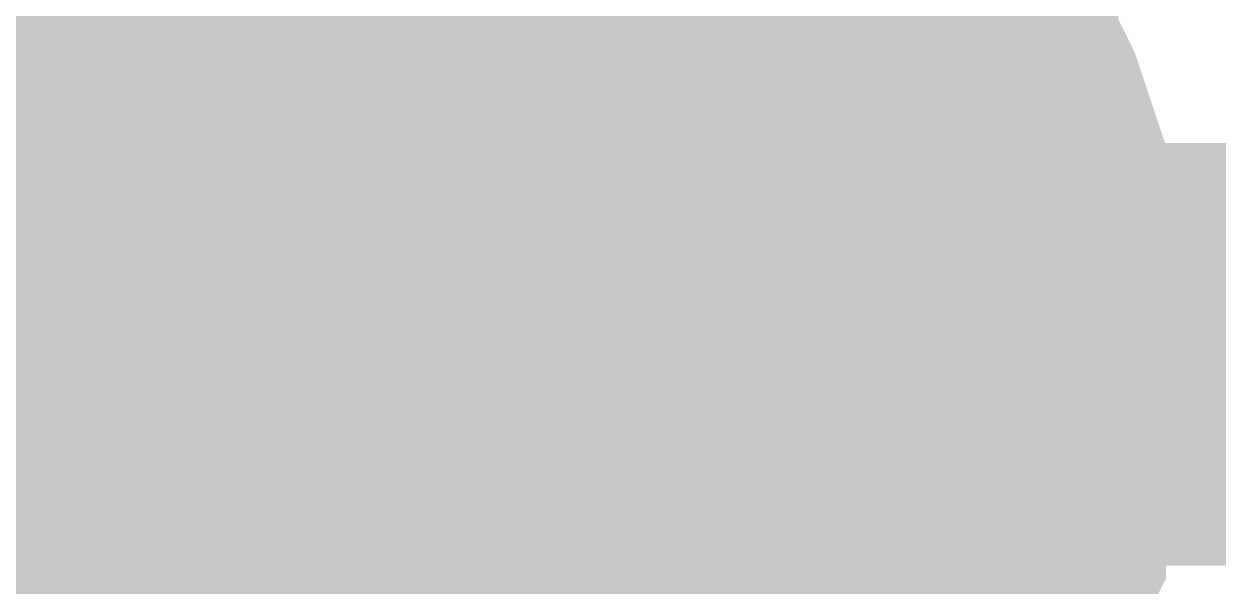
# Model space of a CAD drawing. Header units: inches. Extents: x 0 to 432, y 0 to 280.
# Drawn here: x 248.764 to 249.611, y 167.464 to 167.863 of the extents above; entities that cross this region are included whole.
import ezdxf

# ---------------------------------------------------------------- set-up
doc = ezdxf.new("R2010")
doc.units = ezdxf.units.IN
doc.layers.add('Sheet', color=255, linetype='Continuous')

msp = doc.modelspace()

# ---------------------------------------------------------------- linework, layer by layer
at = {"layer": 'Sheet'}
for points in [[(248.92965, 185.40571, 0.29972, 0.29972, 0), (248.92965, 167.62877, 0.29972, 0.29972, 0)], [(249.25534, 168.02182, 0.29972, 0.29972, 0), (249.26657, 168.01059, 0.29972, 0.29972, 0), (249.28903, 167.98813, 0.29972, 0.29972, 0), (249.30026, 167.9769, 0.29972, 0.29972, 0), (249.32272, 167.95444, 0.29972, 0.29972, 0), (249.33395, 167.93198, 0.29972, 0.29972, 0), (249.34518, 167.92075, 0.29972, 0.29972, 0), (249.36764, 167.89829, 0.29972, 0.29972, 0), (249.37888, 167.87583, 0.29972, 0.29972, 0), (249.39011, 167.85337, 0.29972, 0.29972, 0), (249.39011, 167.83091, 0.29972, 0.29972, 0), (249.40134, 167.80845, 0.29972, 0.29972, 0), (249.41257, 167.78599, 0.29972, 0.29972, 0), (249.4238, 167.7523, 0.29972, 0.29972, 0), (249.4238, 167.72984, 0.29972, 0.29972, 0), (249.4238, 167.70738, 0.29972, 0.29972, 0), (249.43503, 167.68492, 0.29972, 0.29972, 0), (249.43503, 167.65123, 0.29972, 0.29972, 0), (249.43503, 167.62877, 0.29972, 0.29972, 0)], [(249.25534, 168.02182, 0.29972, 0.29972, 0), (249.26657, 168.01059, 0.29972, 0.29972, 0), (249.28903, 167.98813, 0.29972, 0.29972, 0), (249.30026, 167.9769, 0.29972, 0.29972, 0), (249.32272, 167.95444, 0.29972, 0.29972, 0), (249.33395, 167.93198, 0.29972, 0.29972, 0), (249.34518, 167.92075, 0.29972, 0.29972, 0), (249.36764, 167.89829, 0.29972, 0.29972, 0), (249.37888, 167.87583, 0.29972, 0.29972, 0), (249.39011, 167.85337, 0.29972, 0.29972, 0), (249.39011, 167.83091, 0.29972, 0.29972, 0), (249.40134, 167.80845, 0.29972, 0.29972, 0), (249.41257, 167.78599, 0.29972, 0.29972, 0), (249.4238, 167.7523, 0.29972, 0.29972, 0), (249.4238, 167.72984, 0.29972, 0.29972, 0), (249.4238, 167.70738, 0.29972, 0.29972, 0), (249.43503, 167.68492, 0.29972, 0.29972, 0), (249.43503, 167.65123, 0.29972, 0.29972, 0), (249.43503, 167.62877, 0.29972, 0.29972, 0)], [(249.25534, 168.02182, 0.29972, 0.29972, 0), (249.26657, 168.01059, 0.29972, 0.29972, 0), (249.28903, 167.98813, 0.29972, 0.29972, 0), (249.30026, 167.9769, 0.29972, 0.29972, 0), (249.32272, 167.95444, 0.29972, 0.29972, 0), (249.33395, 167.93198, 0.29972, 0.29972, 0), (249.34518, 167.92075, 0.29972, 0.29972, 0), (249.36764, 167.89829, 0.29972, 0.29972, 0), (249.37888, 167.87583, 0.29972, 0.29972, 0), (249.39011, 167.85337, 0.29972, 0.29972, 0), (249.39011, 167.83091, 0.29972, 0.29972, 0), (249.40134, 167.80845, 0.29972, 0.29972, 0), (249.41257, 167.78599, 0.29972, 0.29972, 0), (249.4238, 167.7523, 0.29972, 0.29972, 0), (249.4238, 167.72984, 0.29972, 0.29972, 0), (249.4238, 167.70738, 0.29972, 0.29972, 0), (249.43503, 167.68492, 0.29972, 0.29972, 0), (249.43503, 167.65123, 0.29972, 0.29972, 0), (249.43503, 167.62877, 0.29972, 0.29972, 0)], [(249.25534, 168.02182, 0.29972, 0.29972, 0), (249.26657, 168.01059, 0.29972, 0.29972, 0), (249.28903, 167.98813, 0.29972, 0.29972, 0), (249.30026, 167.9769, 0.29972, 0.29972, 0), (249.32272, 167.95444, 0.29972, 0.29972, 0), (249.33395, 167.93198, 0.29972, 0.29972, 0), (249.34518, 167.92075, 0.29972, 0.29972, 0), (249.36764, 167.89829, 0.29972, 0.29972, 0), (249.37888, 167.87583, 0.29972, 0.29972, 0), (249.39011, 167.85337, 0.29972, 0.29972, 0), (249.39011, 167.83091, 0.29972, 0.29972, 0), (249.40134, 167.80845, 0.29972, 0.29972, 0), (249.41257, 167.78599, 0.29972, 0.29972, 0), (249.4238, 167.7523, 0.29972, 0.29972, 0), (249.4238, 167.72984, 0.29972, 0.29972, 0), (249.4238, 167.70738, 0.29972, 0.29972, 0), (249.43503, 167.68492, 0.29972, 0.29972, 0), (249.43503, 167.65123, 0.29972, 0.29972, 0), (249.43503, 167.62877, 0.29972, 0.29972, 0)], [(249.25534, 168.02182, 0.29972, 0.29972, 0), (249.26657, 168.01059, 0.29972, 0.29972, 0), (249.28903, 167.98813, 0.29972, 0.29972, 0), (249.30026, 167.9769, 0.29972, 0.29972, 0), (249.32272, 167.95444, 0.29972, 0.29972, 0), (249.33395, 167.93198, 0.29972, 0.29972, 0), (249.34518, 167.92075, 0.29972, 0.29972, 0), (249.36764, 167.89829, 0.29972, 0.29972, 0), (249.37888, 167.87583, 0.29972, 0.29972, 0), (249.39011, 167.85337, 0.29972, 0.29972, 0), (249.39011, 167.83091, 0.29972, 0.29972, 0), (249.40134, 167.80845, 0.29972, 0.29972, 0), (249.41257, 167.78599, 0.29972, 0.29972, 0), (249.4238, 167.7523, 0.29972, 0.29972, 0), (249.4238, 167.72984, 0.29972, 0.29972, 0), (249.4238, 167.70738, 0.29972, 0.29972, 0), (249.43503, 167.68492, 0.29972, 0.29972, 0), (249.43503, 167.65123, 0.29972, 0.29972, 0), (249.43503, 167.62877, 0.29972, 0.29972, 0)], [(249.25534, 168.02182, 0.29972, 0.29972, 0), (249.26657, 168.01059, 0.29972, 0.29972, 0), (249.28903, 167.98813, 0.29972, 0.29972, 0), (249.30026, 167.9769, 0.29972, 0.29972, 0), (249.32272, 167.95444, 0.29972, 0.29972, 0), (249.33395, 167.93198, 0.29972, 0.29972, 0), (249.34518, 167.92075, 0.29972, 0.29972, 0), (249.36764, 167.89829, 0.29972, 0.29972, 0), (249.37888, 167.87583, 0.29972, 0.29972, 0), (249.39011, 167.85337, 0.29972, 0.29972, 0), (249.39011, 167.83091, 0.29972, 0.29972, 0), (249.40134, 167.80845, 0.29972, 0.29972, 0), (249.41257, 167.78599, 0.29972, 0.29972, 0), (249.4238, 167.7523, 0.29972, 0.29972, 0), (249.4238, 167.72984, 0.29972, 0.29972, 0), (249.4238, 167.70738, 0.29972, 0.29972, 0), (249.43503, 167.68492, 0.29972, 0.29972, 0), (249.43503, 167.65123, 0.29972, 0.29972, 0), (249.43503, 167.62877, 0.29972, 0.29972, 0)], [(249.34518, 167.92075, 0.09906, 0.09906, 0), (249.36764, 167.89829, 0.09906, 0.09906, 0), (249.37888, 167.87583, 0.09906, 0.09906, 0), (249.39011, 167.85337, 0.09906, 0.09906, 0), (249.39011, 167.83091, 0.09906, 0.09906, 0), (249.40134, 167.80845, 0.09906, 0.09906, 0), (249.41257, 167.78599, 0.09906, 0.09906, 0), (249.4238, 167.7523, 0.09906, 0.09906, 0), (249.4238, 167.72984, 0.09906, 0.09906, 0), (249.4238, 167.70738, 0.09906, 0.09906, 0), (249.43503, 167.68492, 0.09906, 0.09906, 0), (249.43503, 167.65123, 0.09906, 0.09906, 0), (249.43503, 167.62877, 0.09906, 0.09906, 0)], [(249.34518, 167.92075, 0.09906, 0.09906, 0), (249.36764, 167.89829, 0.09906, 0.09906, 0), (249.37888, 167.87583, 0.09906, 0.09906, 0), (249.39011, 167.85337, 0.09906, 0.09906, 0), (249.39011, 167.83091, 0.09906, 0.09906, 0), (249.40134, 167.80845, 0.09906, 0.09906, 0), (249.41257, 167.78599, 0.09906, 0.09906, 0), (249.4238, 167.7523, 0.09906, 0.09906, 0), (249.4238, 167.72984, 0.09906, 0.09906, 0), (249.4238, 167.70738, 0.09906, 0.09906, 0), (249.43503, 167.68492, 0.09906, 0.09906, 0), (249.43503, 167.65123, 0.09906, 0.09906, 0), (249.43503, 167.62877, 0.09906, 0.09906, 0)], [(249.34518, 167.92075, 0.09906, 0.09906, 0), (249.36764, 167.89829, 0.09906, 0.09906, 0), (249.37888, 167.87583, 0.09906, 0.09906, 0), (249.39011, 167.85337, 0.09906, 0.09906, 0), (249.39011, 167.83091, 0.09906, 0.09906, 0), (249.40134, 167.80845, 0.09906, 0.09906, 0), (249.41257, 167.78599, 0.09906, 0.09906, 0), (249.4238, 167.7523, 0.09906, 0.09906, 0), (249.4238, 167.72984, 0.09906, 0.09906, 0), (249.4238, 167.70738, 0.09906, 0.09906, 0), (249.43503, 167.68492, 0.09906, 0.09906, 0), (249.43503, 167.65123, 0.09906, 0.09906, 0), (249.43503, 167.62877, 0.09906, 0.09906, 0)], [(249.34518, 167.92075, 0.09906, 0.09906, 0), (249.36764, 167.89829, 0.09906, 0.09906, 0), (249.37888, 167.87583, 0.09906, 0.09906, 0), (249.39011, 167.85337, 0.09906, 0.09906, 0), (249.39011, 167.83091, 0.09906, 0.09906, 0), (249.40134, 167.80845, 0.09906, 0.09906, 0), (249.41257, 167.78599, 0.09906, 0.09906, 0), (249.4238, 167.7523, 0.09906, 0.09906, 0), (249.4238, 167.72984, 0.09906, 0.09906, 0), (249.4238, 167.70738, 0.09906, 0.09906, 0), (249.43503, 167.68492, 0.09906, 0.09906, 0), (249.43503, 167.65123, 0.09906, 0.09906, 0), (249.43503, 167.62877, 0.09906, 0.09906, 0)], [(249.34518, 167.92075, 0.09906, 0.09906, 0), (249.36764, 167.89829, 0.09906, 0.09906, 0), (249.37888, 167.87583, 0.09906, 0.09906, 0), (249.39011, 167.85337, 0.09906, 0.09906, 0), (249.39011, 167.83091, 0.09906, 0.09906, 0), (249.40134, 167.80845, 0.09906, 0.09906, 0), (249.41257, 167.78599, 0.09906, 0.09906, 0), (249.4238, 167.7523, 0.09906, 0.09906, 0), (249.4238, 167.72984, 0.09906, 0.09906, 0), (249.4238, 167.70738, 0.09906, 0.09906, 0), (249.43503, 167.68492, 0.09906, 0.09906, 0), (249.43503, 167.65123, 0.09906, 0.09906, 0), (249.43503, 167.62877, 0.09906, 0.09906, 0)], [(249.34518, 167.92075, 0.09906, 0.09906, 0), (249.36764, 167.89829, 0.09906, 0.09906, 0), (249.37888, 167.87583, 0.09906, 0.09906, 0), (249.39011, 167.85337, 0.09906, 0.09906, 0), (249.39011, 167.83091, 0.09906, 0.09906, 0), (249.40134, 167.80845, 0.09906, 0.09906, 0), (249.41257, 167.78599, 0.09906, 0.09906, 0), (249.4238, 167.7523, 0.09906, 0.09906, 0), (249.4238, 167.72984, 0.09906, 0.09906, 0), (249.4238, 167.70738, 0.09906, 0.09906, 0), (249.43503, 167.68492, 0.09906, 0.09906, 0), (249.43503, 167.65123, 0.09906, 0.09906, 0), (249.43503, 167.62877, 0.09906, 0.09906, 0)], [(289.56251, 167.62877, 0.29972, 0.29972, 0), (248.92965, 167.62877, 0.29972, 0.29972, 0), (231.14013, 167.62877, 0.29972, 0.29972, 0)], [(248.92965, 147.31387, 0.29972, 0.29972, 0), (248.92965, 167.62877, 0.29972, 0.29972, 0)], [(249.43503, 167.62877, 0.29972, 0.29972, 0), (249.43503, 167.60631, 0.29972, 0.29972, 0), (249.43503, 167.57262, 0.29972, 0.29972, 0), (249.4238, 167.55016, 0.29972, 0.29972, 0), (249.4238, 167.5277, 0.29972, 0.29972, 0), (249.4238, 167.50524, 0.29972, 0.29972, 0), (249.41257, 167.48278, 0.29972, 0.29972, 0), (249.40134, 167.44909, 0.29972, 0.29972, 0), (249.39011, 167.42663, 0.29972, 0.29972, 0), (249.39011, 167.40417, 0.29972, 0.29972, 0), (249.37888, 167.38171, 0.29972, 0.29972, 0), (249.36764, 167.37048, 0.29972, 0.29972, 0), (249.34518, 167.34802, 0.29972, 0.29972, 0), (249.33395, 167.32556, 0.29972, 0.29972, 0), (249.32272, 167.3031, 0.29972, 0.29972, 0)], [(249.43503, 167.62877, 0.29972, 0.29972, 0), (249.43503, 167.60631, 0.29972, 0.29972, 0), (249.43503, 167.57262, 0.29972, 0.29972, 0), (249.4238, 167.55016, 0.29972, 0.29972, 0), (249.4238, 167.5277, 0.29972, 0.29972, 0), (249.4238, 167.50524, 0.29972, 0.29972, 0), (249.41257, 167.48278, 0.29972, 0.29972, 0), (249.40134, 167.44909, 0.29972, 0.29972, 0), (249.39011, 167.42663, 0.29972, 0.29972, 0), (249.39011, 167.40417, 0.29972, 0.29972, 0), (249.37888, 167.38171, 0.29972, 0.29972, 0), (249.36764, 167.37048, 0.29972, 0.29972, 0), (249.34518, 167.34802, 0.29972, 0.29972, 0), (249.33395, 167.32556, 0.29972, 0.29972, 0), (249.32272, 167.3031, 0.29972, 0.29972, 0)], [(249.43503, 167.62877, 0.29972, 0.29972, 0), (249.43503, 167.60631, 0.29972, 0.29972, 0), (249.43503, 167.57262, 0.29972, 0.29972, 0), (249.4238, 167.55016, 0.29972, 0.29972, 0), (249.4238, 167.5277, 0.29972, 0.29972, 0), (249.4238, 167.50524, 0.29972, 0.29972, 0), (249.41257, 167.48278, 0.29972, 0.29972, 0), (249.40134, 167.44909, 0.29972, 0.29972, 0), (249.39011, 167.42663, 0.29972, 0.29972, 0), (249.39011, 167.40417, 0.29972, 0.29972, 0), (249.37888, 167.38171, 0.29972, 0.29972, 0), (249.36764, 167.37048, 0.29972, 0.29972, 0), (249.34518, 167.34802, 0.29972, 0.29972, 0), (249.33395, 167.32556, 0.29972, 0.29972, 0), (249.32272, 167.3031, 0.29972, 0.29972, 0)], [(249.43503, 167.62877, 0.29972, 0.29972, 0), (249.43503, 167.60631, 0.29972, 0.29972, 0), (249.43503, 167.57262, 0.29972, 0.29972, 0), (249.4238, 167.55016, 0.29972, 0.29972, 0), (249.4238, 167.5277, 0.29972, 0.29972, 0), (249.4238, 167.50524, 0.29972, 0.29972, 0), (249.41257, 167.48278, 0.29972, 0.29972, 0), (249.40134, 167.44909, 0.29972, 0.29972, 0), (249.39011, 167.42663, 0.29972, 0.29972, 0), (249.39011, 167.40417, 0.29972, 0.29972, 0), (249.37888, 167.38171, 0.29972, 0.29972, 0), (249.36764, 167.37048, 0.29972, 0.29972, 0), (249.34518, 167.34802, 0.29972, 0.29972, 0), (249.33395, 167.32556, 0.29972, 0.29972, 0), (249.32272, 167.3031, 0.29972, 0.29972, 0)], [(249.43503, 167.62877, 0.29972, 0.29972, 0), (249.43503, 167.60631, 0.29972, 0.29972, 0), (249.43503, 167.57262, 0.29972, 0.29972, 0), (249.4238, 167.55016, 0.29972, 0.29972, 0), (249.4238, 167.5277, 0.29972, 0.29972, 0), (249.4238, 167.50524, 0.29972, 0.29972, 0), (249.41257, 167.48278, 0.29972, 0.29972, 0), (249.40134, 167.44909, 0.29972, 0.29972, 0), (249.39011, 167.42663, 0.29972, 0.29972, 0), (249.39011, 167.40417, 0.29972, 0.29972, 0), (249.37888, 167.38171, 0.29972, 0.29972, 0), (249.36764, 167.37048, 0.29972, 0.29972, 0), (249.34518, 167.34802, 0.29972, 0.29972, 0), (249.33395, 167.32556, 0.29972, 0.29972, 0), (249.32272, 167.3031, 0.29972, 0.29972, 0)], [(249.43503, 167.62877, 0.29972, 0.29972, 0), (249.43503, 167.60631, 0.29972, 0.29972, 0), (249.43503, 167.57262, 0.29972, 0.29972, 0), (249.4238, 167.55016, 0.29972, 0.29972, 0), (249.4238, 167.5277, 0.29972, 0.29972, 0), (249.4238, 167.50524, 0.29972, 0.29972, 0), (249.41257, 167.48278, 0.29972, 0.29972, 0), (249.40134, 167.44909, 0.29972, 0.29972, 0), (249.39011, 167.42663, 0.29972, 0.29972, 0), (249.39011, 167.40417, 0.29972, 0.29972, 0), (249.37888, 167.38171, 0.29972, 0.29972, 0), (249.36764, 167.37048, 0.29972, 0.29972, 0), (249.34518, 167.34802, 0.29972, 0.29972, 0), (249.33395, 167.32556, 0.29972, 0.29972, 0), (249.32272, 167.3031, 0.29972, 0.29972, 0)], [(249.43503, 167.62877, 0.29972, 0.29972, 0), (249.43503, 167.62877, 0.29972, 0.29972, 0), (249.43503, 167.62877, 0.29972, 0.29972, 0), (249.43503, 167.62877, 0.29972, 0.29972, 0), (249.43503, 167.62877, 0.29972, 0.29972, 0), (249.43503, 167.62877, 0.29972, 0.29972, 0), (249.43503, 167.62877, 0.29972, 0.29972, 0), (249.43503, 167.62877, 0.29972, 0.29972, 0), (249.43503, 167.62877, 0.29972, 0.29972, 0), (249.43503, 167.62877, 0.29972, 0.29972, 0), (249.43503, 167.62877, 0.29972, 0.29972, 0), (249.43503, 167.62877, 0.29972, 0.29972, 0), (249.43503, 167.62877, 0.29972, 0.29972, 0), (249.43503, 167.62877, 0.29972, 0.29972, 0), (249.43503, 167.62877, 0.29972, 0.29972, 0), (249.43503, 167.62877, 0.29972, 0.29972, 0), (249.43503, 167.62877, 0.29972, 0.29972, 0), (249.43503, 167.62877, 0.29972, 0.29972, 0), (249.43503, 167.62877, 0.29972, 0.29972, 0), (249.43503, 167.62877, 0.29972, 0.29972, 0), (249.43503, 167.62877, 0.29972, 0.29972, 0), (249.43503, 167.62877, 0.29972, 0.29972, 0), (249.43503, 167.62877, 0.29972, 0.29972, 0), (249.43503, 167.62877, 0.29972, 0.29972, 0), (249.43503, 167.62877, 0.29972, 0.29972, 0), (249.43503, 167.62877, 0.29972, 0.29972, 0), (249.43503, 167.62877, 0.29972, 0.29972, 0), (249.43503, 167.62877, 0.29972, 0.29972, 0), (249.43503, 167.62877, 0.29972, 0.29972, 0), (249.43503, 167.62877, 0.29972, 0.29972, 0), (249.43503, 167.62877, 0.29972, 0.29972, 0), (249.43503, 167.62877, 0.29972, 0.29972, 0), (249.43503, 167.62877, 0.29972, 0.29972, 0)], [(249.43503, 167.62877, 0.29972, 0.29972, 0), (249.43503, 167.62877, 0.29972, 0.29972, 0)], [(249.43503, 167.62877, 0.29972, 0.29972, 0), (249.43503, 167.62877, 0.29972, 0.29972, 0), (249.43503, 167.62877, 0.29972, 0.29972, 0), (249.43503, 167.62877, 0.29972, 0.29972, 0), (249.43503, 167.62877, 0.29972, 0.29972, 0), (249.43503, 167.62877, 0.29972, 0.29972, 0), (249.43503, 167.62877, 0.29972, 0.29972, 0), (249.43503, 167.62877, 0.29972, 0.29972, 0), (249.43503, 167.62877, 0.29972, 0.29972, 0), (249.43503, 167.62877, 0.29972, 0.29972, 0), (249.43503, 167.62877, 0.29972, 0.29972, 0), (249.43503, 167.62877, 0.29972, 0.29972, 0), (249.43503, 167.62877, 0.29972, 0.29972, 0), (249.43503, 167.62877, 0.29972, 0.29972, 0), (249.43503, 167.62877, 0.29972, 0.29972, 0), (249.43503, 167.62877, 0.29972, 0.29972, 0), (249.43503, 167.62877, 0.29972, 0.29972, 0), (249.43503, 167.62877, 0.29972, 0.29972, 0), (249.43503, 167.62877, 0.29972, 0.29972, 0), (249.43503, 167.62877, 0.29972, 0.29972, 0), (249.43503, 167.62877, 0.29972, 0.29972, 0), (249.43503, 167.62877, 0.29972, 0.29972, 0), (249.43503, 167.62877, 0.29972, 0.29972, 0), (249.43503, 167.62877, 0.29972, 0.29972, 0), (249.43503, 167.62877, 0.29972, 0.29972, 0), (249.43503, 167.62877, 0.29972, 0.29972, 0), (249.43503, 167.62877, 0.29972, 0.29972, 0), (249.43503, 167.62877, 0.29972, 0.29972, 0), (249.43503, 167.62877, 0.29972, 0.29972, 0), (249.43503, 167.62877, 0.29972, 0.29972, 0), (249.43503, 167.62877, 0.29972, 0.29972, 0), (249.43503, 167.62877, 0.29972, 0.29972, 0), (249.43503, 167.62877, 0.29972, 0.29972, 0)], [(249.43503, 167.62877, 0.29972, 0.29972, 0), (249.43503, 167.62877, 0.29972, 0.29972, 0)], [(249.43503, 167.62877, 0.29972, 0.29972, 0), (249.43503, 167.62877, 0.29972, 0.29972, 0), (249.43503, 167.62877, 0.29972, 0.29972, 0), (249.43503, 167.62877, 0.29972, 0.29972, 0), (249.43503, 167.62877, 0.29972, 0.29972, 0), (249.43503, 167.62877, 0.29972, 0.29972, 0), (249.43503, 167.62877, 0.29972, 0.29972, 0), (249.43503, 167.62877, 0.29972, 0.29972, 0), (249.43503, 167.62877, 0.29972, 0.29972, 0), (249.43503, 167.62877, 0.29972, 0.29972, 0), (249.43503, 167.62877, 0.29972, 0.29972, 0), (249.43503, 167.62877, 0.29972, 0.29972, 0), (249.43503, 167.62877, 0.29972, 0.29972, 0), (249.43503, 167.62877, 0.29972, 0.29972, 0), (249.43503, 167.62877, 0.29972, 0.29972, 0), (249.43503, 167.62877, 0.29972, 0.29972, 0), (249.43503, 167.62877, 0.29972, 0.29972, 0), (249.43503, 167.62877, 0.29972, 0.29972, 0), (249.43503, 167.62877, 0.29972, 0.29972, 0), (249.43503, 167.62877, 0.29972, 0.29972, 0), (249.43503, 167.62877, 0.29972, 0.29972, 0), (249.43503, 167.62877, 0.29972, 0.29972, 0), (249.43503, 167.62877, 0.29972, 0.29972, 0), (249.43503, 167.62877, 0.29972, 0.29972, 0), (249.43503, 167.62877, 0.29972, 0.29972, 0), (249.43503, 167.62877, 0.29972, 0.29972, 0), (249.43503, 167.62877, 0.29972, 0.29972, 0), (249.43503, 167.62877, 0.29972, 0.29972, 0), (249.43503, 167.62877, 0.29972, 0.29972, 0), (249.43503, 167.62877, 0.29972, 0.29972, 0), (249.43503, 167.62877, 0.29972, 0.29972, 0), (249.43503, 167.62877, 0.29972, 0.29972, 0), (249.43503, 167.62877, 0.29972, 0.29972, 0)], [(249.43503, 167.62877, 0.29972, 0.29972, 0), (249.43503, 167.62877, 0.29972, 0.29972, 0)], [(249.43503, 167.62877, 0.29972, 0.29972, 0), (249.43503, 167.62877, 0.29972, 0.29972, 0), (249.43503, 167.62877, 0.29972, 0.29972, 0), (249.43503, 167.62877, 0.29972, 0.29972, 0), (249.43503, 167.62877, 0.29972, 0.29972, 0), (249.43503, 167.62877, 0.29972, 0.29972, 0), (249.43503, 167.62877, 0.29972, 0.29972, 0), (249.43503, 167.62877, 0.29972, 0.29972, 0), (249.43503, 167.62877, 0.29972, 0.29972, 0), (249.43503, 167.62877, 0.29972, 0.29972, 0), (249.43503, 167.62877, 0.29972, 0.29972, 0), (249.43503, 167.62877, 0.29972, 0.29972, 0), (249.43503, 167.62877, 0.29972, 0.29972, 0), (249.43503, 167.62877, 0.29972, 0.29972, 0), (249.43503, 167.62877, 0.29972, 0.29972, 0), (249.43503, 167.62877, 0.29972, 0.29972, 0), (249.43503, 167.62877, 0.29972, 0.29972, 0), (249.43503, 167.62877, 0.29972, 0.29972, 0), (249.43503, 167.62877, 0.29972, 0.29972, 0), (249.43503, 167.62877, 0.29972, 0.29972, 0), (249.43503, 167.62877, 0.29972, 0.29972, 0), (249.43503, 167.62877, 0.29972, 0.29972, 0), (249.43503, 167.62877, 0.29972, 0.29972, 0), (249.43503, 167.62877, 0.29972, 0.29972, 0), (249.43503, 167.62877, 0.29972, 0.29972, 0), (249.43503, 167.62877, 0.29972, 0.29972, 0), (249.43503, 167.62877, 0.29972, 0.29972, 0), (249.43503, 167.62877, 0.29972, 0.29972, 0), (249.43503, 167.62877, 0.29972, 0.29972, 0), (249.43503, 167.62877, 0.29972, 0.29972, 0), (249.43503, 167.62877, 0.29972, 0.29972, 0), (249.43503, 167.62877, 0.29972, 0.29972, 0), (249.43503, 167.62877, 0.29972, 0.29972, 0)], [(249.43503, 167.62877, 0.29972, 0.29972, 0), (249.43503, 167.62877, 0.29972, 0.29972, 0)], [(249.43503, 167.62877, 0.29972, 0.29972, 0), (249.43503, 167.62877, 0.29972, 0.29972, 0), (249.43503, 167.62877, 0.29972, 0.29972, 0), (249.43503, 167.62877, 0.29972, 0.29972, 0), (249.43503, 167.62877, 0.29972, 0.29972, 0), (249.43503, 167.62877, 0.29972, 0.29972, 0), (249.43503, 167.62877, 0.29972, 0.29972, 0), (249.43503, 167.62877, 0.29972, 0.29972, 0), (249.43503, 167.62877, 0.29972, 0.29972, 0), (249.43503, 167.62877, 0.29972, 0.29972, 0), (249.43503, 167.62877, 0.29972, 0.29972, 0), (249.43503, 167.62877, 0.29972, 0.29972, 0), (249.43503, 167.62877, 0.29972, 0.29972, 0), (249.43503, 167.62877, 0.29972, 0.29972, 0), (249.43503, 167.62877, 0.29972, 0.29972, 0), (249.43503, 167.62877, 0.29972, 0.29972, 0), (249.43503, 167.62877, 0.29972, 0.29972, 0), (249.43503, 167.62877, 0.29972, 0.29972, 0), (249.43503, 167.62877, 0.29972, 0.29972, 0), (249.43503, 167.62877, 0.29972, 0.29972, 0), (249.43503, 167.62877, 0.29972, 0.29972, 0), (249.43503, 167.62877, 0.29972, 0.29972, 0), (249.43503, 167.62877, 0.29972, 0.29972, 0), (249.43503, 167.62877, 0.29972, 0.29972, 0), (249.43503, 167.62877, 0.29972, 0.29972, 0), (249.43503, 167.62877, 0.29972, 0.29972, 0), (249.43503, 167.62877, 0.29972, 0.29972, 0), (249.43503, 167.62877, 0.29972, 0.29972, 0), (249.43503, 167.62877, 0.29972, 0.29972, 0), (249.43503, 167.62877, 0.29972, 0.29972, 0), (249.43503, 167.62877, 0.29972, 0.29972, 0), (249.43503, 167.62877, 0.29972, 0.29972, 0), (249.43503, 167.62877, 0.29972, 0.29972, 0)], [(249.43503, 167.62877, 0.29972, 0.29972, 0), (249.43503, 167.62877, 0.29972, 0.29972, 0)], [(249.43503, 167.62877, 0.29972, 0.29972, 0), (249.43503, 167.62877, 0.29972, 0.29972, 0), (249.43503, 167.62877, 0.29972, 0.29972, 0), (249.43503, 167.62877, 0.29972, 0.29972, 0), (249.43503, 167.62877, 0.29972, 0.29972, 0), (249.43503, 167.62877, 0.29972, 0.29972, 0), (249.43503, 167.62877, 0.29972, 0.29972, 0), (249.43503, 167.62877, 0.29972, 0.29972, 0), (249.43503, 167.62877, 0.29972, 0.29972, 0), (249.43503, 167.62877, 0.29972, 0.29972, 0), (249.43503, 167.62877, 0.29972, 0.29972, 0), (249.43503, 167.62877, 0.29972, 0.29972, 0), (249.43503, 167.62877, 0.29972, 0.29972, 0), (249.43503, 167.62877, 0.29972, 0.29972, 0), (249.43503, 167.62877, 0.29972, 0.29972, 0), (249.43503, 167.62877, 0.29972, 0.29972, 0), (249.43503, 167.62877, 0.29972, 0.29972, 0), (249.43503, 167.62877, 0.29972, 0.29972, 0), (249.43503, 167.62877, 0.29972, 0.29972, 0), (249.43503, 167.62877, 0.29972, 0.29972, 0), (249.43503, 167.62877, 0.29972, 0.29972, 0), (249.43503, 167.62877, 0.29972, 0.29972, 0), (249.43503, 167.62877, 0.29972, 0.29972, 0), (249.43503, 167.62877, 0.29972, 0.29972, 0), (249.43503, 167.62877, 0.29972, 0.29972, 0), (249.43503, 167.62877, 0.29972, 0.29972, 0), (249.43503, 167.62877, 0.29972, 0.29972, 0), (249.43503, 167.62877, 0.29972, 0.29972, 0), (249.43503, 167.62877, 0.29972, 0.29972, 0), (249.43503, 167.62877, 0.29972, 0.29972, 0), (249.43503, 167.62877, 0.29972, 0.29972, 0), (249.43503, 167.62877, 0.29972, 0.29972, 0), (249.43503, 167.62877, 0.29972, 0.29972, 0)], [(249.43503, 167.62877, 0.29972, 0.29972, 0), (249.43503, 167.62877, 0.29972, 0.29972, 0)], [(249.43503, 167.62877, 0.09906, 0.09906, 0), (249.43503, 167.60631, 0.09906, 0.09906, 0), (249.43503, 167.57262, 0.09906, 0.09906, 0), (249.4238, 167.55016, 0.09906, 0.09906, 0), (249.4238, 167.5277, 0.09906, 0.09906, 0), (249.4238, 167.50524, 0.09906, 0.09906, 0), (249.41257, 167.48278, 0.09906, 0.09906, 0), (249.40134, 167.44909, 0.09906, 0.09906, 0), (249.39011, 167.42663, 0.09906, 0.09906, 0), (249.39011, 167.40417, 0.09906, 0.09906, 0)], [(249.43503, 167.62877, 0.09906, 0.09906, 0), (249.43503, 167.60631, 0.09906, 0.09906, 0), (249.43503, 167.57262, 0.09906, 0.09906, 0), (249.4238, 167.55016, 0.09906, 0.09906, 0), (249.4238, 167.5277, 0.09906, 0.09906, 0), (249.4238, 167.50524, 0.09906, 0.09906, 0), (249.41257, 167.48278, 0.09906, 0.09906, 0), (249.40134, 167.44909, 0.09906, 0.09906, 0), (249.39011, 167.42663, 0.09906, 0.09906, 0), (249.39011, 167.40417, 0.09906, 0.09906, 0)], [(249.43503, 167.62877, 0.09906, 0.09906, 0), (249.43503, 167.60631, 0.09906, 0.09906, 0), (249.43503, 167.57262, 0.09906, 0.09906, 0), (249.4238, 167.55016, 0.09906, 0.09906, 0), (249.4238, 167.5277, 0.09906, 0.09906, 0), (249.4238, 167.50524, 0.09906, 0.09906, 0), (249.41257, 167.48278, 0.09906, 0.09906, 0), (249.40134, 167.44909, 0.09906, 0.09906, 0), (249.39011, 167.42663, 0.09906, 0.09906, 0), (249.39011, 167.40417, 0.09906, 0.09906, 0)], [(249.43503, 167.62877, 0.09906, 0.09906, 0), (249.43503, 167.60631, 0.09906, 0.09906, 0), (249.43503, 167.57262, 0.09906, 0.09906, 0), (249.4238, 167.55016, 0.09906, 0.09906, 0), (249.4238, 167.5277, 0.09906, 0.09906, 0), (249.4238, 167.50524, 0.09906, 0.09906, 0), (249.41257, 167.48278, 0.09906, 0.09906, 0), (249.40134, 167.44909, 0.09906, 0.09906, 0), (249.39011, 167.42663, 0.09906, 0.09906, 0), (249.39011, 167.40417, 0.09906, 0.09906, 0)], [(249.43503, 167.62877, 0.09906, 0.09906, 0), (249.43503, 167.60631, 0.09906, 0.09906, 0), (249.43503, 167.57262, 0.09906, 0.09906, 0), (249.4238, 167.55016, 0.09906, 0.09906, 0), (249.4238, 167.5277, 0.09906, 0.09906, 0), (249.4238, 167.50524, 0.09906, 0.09906, 0), (249.41257, 167.48278, 0.09906, 0.09906, 0), (249.40134, 167.44909, 0.09906, 0.09906, 0), (249.39011, 167.42663, 0.09906, 0.09906, 0), (249.39011, 167.40417, 0.09906, 0.09906, 0)], [(249.43503, 167.62877, 0.09906, 0.09906, 0), (249.43503, 167.60631, 0.09906, 0.09906, 0), (249.43503, 167.57262, 0.09906, 0.09906, 0), (249.4238, 167.55016, 0.09906, 0.09906, 0), (249.4238, 167.5277, 0.09906, 0.09906, 0), (249.4238, 167.50524, 0.09906, 0.09906, 0), (249.41257, 167.48278, 0.09906, 0.09906, 0), (249.40134, 167.44909, 0.09906, 0.09906, 0), (249.39011, 167.42663, 0.09906, 0.09906, 0), (249.39011, 167.40417, 0.09906, 0.09906, 0)], [(249.43503, 167.62877, 0.09906, 0.09906, 0), (249.43503, 167.62877, 0.09906, 0.09906, 0), (249.43503, 167.62877, 0.09906, 0.09906, 0), (249.43503, 167.62877, 0.09906, 0.09906, 0), (249.43503, 167.62877, 0.09906, 0.09906, 0), (249.43503, 167.62877, 0.09906, 0.09906, 0), (249.43503, 167.62877, 0.09906, 0.09906, 0), (249.43503, 167.62877, 0.09906, 0.09906, 0), (249.43503, 167.62877, 0.09906, 0.09906, 0), (249.43503, 167.62877, 0.09906, 0.09906, 0), (249.43503, 167.62877, 0.09906, 0.09906, 0), (249.43503, 167.62877, 0.09906, 0.09906, 0), (249.43503, 167.62877, 0.09906, 0.09906, 0), (249.43503, 167.62877, 0.09906, 0.09906, 0), (249.43503, 167.62877, 0.09906, 0.09906, 0), (249.43503, 167.62877, 0.09906, 0.09906, 0), (249.43503, 167.62877, 0.09906, 0.09906, 0), (249.43503, 167.62877, 0.09906, 0.09906, 0), (249.43503, 167.62877, 0.09906, 0.09906, 0), (249.43503, 167.62877, 0.09906, 0.09906, 0), (249.43503, 167.62877, 0.09906, 0.09906, 0), (249.43503, 167.62877, 0.09906, 0.09906, 0), (249.43503, 167.62877, 0.09906, 0.09906, 0), (249.43503, 167.62877, 0.09906, 0.09906, 0), (249.43503, 167.62877, 0.09906, 0.09906, 0), (249.43503, 167.62877, 0.09906, 0.09906, 0), (249.43503, 167.62877, 0.09906, 0.09906, 0), (249.43503, 167.62877, 0.09906, 0.09906, 0), (249.43503, 167.62877, 0.09906, 0.09906, 0), (249.43503, 167.62877, 0.09906, 0.09906, 0), (249.43503, 167.62877, 0.09906, 0.09906, 0), (249.43503, 167.62877, 0.09906, 0.09906, 0), (249.43503, 167.62877, 0.09906, 0.09906, 0)], [(249.43503, 167.62877, 0.09906, 0.09906, 0), (249.43503, 167.62877, 0.09906, 0.09906, 0)], [(249.43503, 167.62877, 0.09906, 0.09906, 0), (249.43503, 167.62877, 0.09906, 0.09906, 0), (249.43503, 167.62877, 0.09906, 0.09906, 0), (249.43503, 167.62877, 0.09906, 0.09906, 0), (249.43503, 167.62877, 0.09906, 0.09906, 0), (249.43503, 167.62877, 0.09906, 0.09906, 0), (249.43503, 167.62877, 0.09906, 0.09906, 0), (249.43503, 167.62877, 0.09906, 0.09906, 0), (249.43503, 167.62877, 0.09906, 0.09906, 0), (249.43503, 167.62877, 0.09906, 0.09906, 0), (249.43503, 167.62877, 0.09906, 0.09906, 0), (249.43503, 167.62877, 0.09906, 0.09906, 0), (249.43503, 167.62877, 0.09906, 0.09906, 0), (249.43503, 167.62877, 0.09906, 0.09906, 0), (249.43503, 167.62877, 0.09906, 0.09906, 0), (249.43503, 167.62877, 0.09906, 0.09906, 0), (249.43503, 167.62877, 0.09906, 0.09906, 0), (249.43503, 167.62877, 0.09906, 0.09906, 0), (249.43503, 167.62877, 0.09906, 0.09906, 0), (249.43503, 167.62877, 0.09906, 0.09906, 0), (249.43503, 167.62877, 0.09906, 0.09906, 0), (249.43503, 167.62877, 0.09906, 0.09906, 0), (249.43503, 167.62877, 0.09906, 0.09906, 0), (249.43503, 167.62877, 0.09906, 0.09906, 0), (249.43503, 167.62877, 0.09906, 0.09906, 0), (249.43503, 167.62877, 0.09906, 0.09906, 0), (249.43503, 167.62877, 0.09906, 0.09906, 0), (249.43503, 167.62877, 0.09906, 0.09906, 0), (249.43503, 167.62877, 0.09906, 0.09906, 0), (249.43503, 167.62877, 0.09906, 0.09906, 0), (249.43503, 167.62877, 0.09906, 0.09906, 0), (249.43503, 167.62877, 0.09906, 0.09906, 0), (249.43503, 167.62877, 0.09906, 0.09906, 0)], [(249.43503, 167.62877, 0.09906, 0.09906, 0), (249.43503, 167.62877, 0.09906, 0.09906, 0)], [(249.43503, 167.62877, 0.09906, 0.09906, 0), (249.43503, 167.62877, 0.09906, 0.09906, 0), (249.43503, 167.62877, 0.09906, 0.09906, 0), (249.43503, 167.62877, 0.09906, 0.09906, 0), (249.43503, 167.62877, 0.09906, 0.09906, 0), (249.43503, 167.62877, 0.09906, 0.09906, 0), (249.43503, 167.62877, 0.09906, 0.09906, 0), (249.43503, 167.62877, 0.09906, 0.09906, 0), (249.43503, 167.62877, 0.09906, 0.09906, 0), (249.43503, 167.62877, 0.09906, 0.09906, 0), (249.43503, 167.62877, 0.09906, 0.09906, 0), (249.43503, 167.62877, 0.09906, 0.09906, 0), (249.43503, 167.62877, 0.09906, 0.09906, 0), (249.43503, 167.62877, 0.09906, 0.09906, 0), (249.43503, 167.62877, 0.09906, 0.09906, 0), (249.43503, 167.62877, 0.09906, 0.09906, 0), (249.43503, 167.62877, 0.09906, 0.09906, 0), (249.43503, 167.62877, 0.09906, 0.09906, 0), (249.43503, 167.62877, 0.09906, 0.09906, 0), (249.43503, 167.62877, 0.09906, 0.09906, 0), (249.43503, 167.62877, 0.09906, 0.09906, 0), (249.43503, 167.62877, 0.09906, 0.09906, 0), (249.43503, 167.62877, 0.09906, 0.09906, 0), (249.43503, 167.62877, 0.09906, 0.09906, 0), (249.43503, 167.62877, 0.09906, 0.09906, 0), (249.43503, 167.62877, 0.09906, 0.09906, 0), (249.43503, 167.62877, 0.09906, 0.09906, 0), (249.43503, 167.62877, 0.09906, 0.09906, 0), (249.43503, 167.62877, 0.09906, 0.09906, 0), (249.43503, 167.62877, 0.09906, 0.09906, 0), (249.43503, 167.62877, 0.09906, 0.09906, 0), (249.43503, 167.62877, 0.09906, 0.09906, 0), (249.43503, 167.62877, 0.09906, 0.09906, 0)], [(249.43503, 167.62877, 0.09906, 0.09906, 0), (249.43503, 167.62877, 0.09906, 0.09906, 0)], [(249.43503, 167.62877, 0.09906, 0.09906, 0), (249.43503, 167.62877, 0.09906, 0.09906, 0), (249.43503, 167.62877, 0.09906, 0.09906, 0), (249.43503, 167.62877, 0.09906, 0.09906, 0), (249.43503, 167.62877, 0.09906, 0.09906, 0), (249.43503, 167.62877, 0.09906, 0.09906, 0), (249.43503, 167.62877, 0.09906, 0.09906, 0), (249.43503, 167.62877, 0.09906, 0.09906, 0), (249.43503, 167.62877, 0.09906, 0.09906, 0), (249.43503, 167.62877, 0.09906, 0.09906, 0), (249.43503, 167.62877, 0.09906, 0.09906, 0), (249.43503, 167.62877, 0.09906, 0.09906, 0), (249.43503, 167.62877, 0.09906, 0.09906, 0), (249.43503, 167.62877, 0.09906, 0.09906, 0), (249.43503, 167.62877, 0.09906, 0.09906, 0), (249.43503, 167.62877, 0.09906, 0.09906, 0), (249.43503, 167.62877, 0.09906, 0.09906, 0), (249.43503, 167.62877, 0.09906, 0.09906, 0), (249.43503, 167.62877, 0.09906, 0.09906, 0), (249.43503, 167.62877, 0.09906, 0.09906, 0), (249.43503, 167.62877, 0.09906, 0.09906, 0), (249.43503, 167.62877, 0.09906, 0.09906, 0), (249.43503, 167.62877, 0.09906, 0.09906, 0), (249.43503, 167.62877, 0.09906, 0.09906, 0), (249.43503, 167.62877, 0.09906, 0.09906, 0), (249.43503, 167.62877, 0.09906, 0.09906, 0), (249.43503, 167.62877, 0.09906, 0.09906, 0), (249.43503, 167.62877, 0.09906, 0.09906, 0), (249.43503, 167.62877, 0.09906, 0.09906, 0), (249.43503, 167.62877, 0.09906, 0.09906, 0), (249.43503, 167.62877, 0.09906, 0.09906, 0), (249.43503, 167.62877, 0.09906, 0.09906, 0), (249.43503, 167.62877, 0.09906, 0.09906, 0)], [(249.43503, 167.62877, 0.09906, 0.09906, 0), (249.43503, 167.62877, 0.09906, 0.09906, 0)], [(249.43503, 167.62877, 0.09906, 0.09906, 0), (249.43503, 167.62877, 0.09906, 0.09906, 0), (249.43503, 167.62877, 0.09906, 0.09906, 0), (249.43503, 167.62877, 0.09906, 0.09906, 0), (249.43503, 167.62877, 0.09906, 0.09906, 0), (249.43503, 167.62877, 0.09906, 0.09906, 0), (249.43503, 167.62877, 0.09906, 0.09906, 0), (249.43503, 167.62877, 0.09906, 0.09906, 0), (249.43503, 167.62877, 0.09906, 0.09906, 0), (249.43503, 167.62877, 0.09906, 0.09906, 0), (249.43503, 167.62877, 0.09906, 0.09906, 0), (249.43503, 167.62877, 0.09906, 0.09906, 0), (249.43503, 167.62877, 0.09906, 0.09906, 0), (249.43503, 167.62877, 0.09906, 0.09906, 0), (249.43503, 167.62877, 0.09906, 0.09906, 0), (249.43503, 167.62877, 0.09906, 0.09906, 0), (249.43503, 167.62877, 0.09906, 0.09906, 0), (249.43503, 167.62877, 0.09906, 0.09906, 0), (249.43503, 167.62877, 0.09906, 0.09906, 0), (249.43503, 167.62877, 0.09906, 0.09906, 0), (249.43503, 167.62877, 0.09906, 0.09906, 0), (249.43503, 167.62877, 0.09906, 0.09906, 0), (249.43503, 167.62877, 0.09906, 0.09906, 0), (249.43503, 167.62877, 0.09906, 0.09906, 0), (249.43503, 167.62877, 0.09906, 0.09906, 0), (249.43503, 167.62877, 0.09906, 0.09906, 0), (249.43503, 167.62877, 0.09906, 0.09906, 0), (249.43503, 167.62877, 0.09906, 0.09906, 0), (249.43503, 167.62877, 0.09906, 0.09906, 0), (249.43503, 167.62877, 0.09906, 0.09906, 0), (249.43503, 167.62877, 0.09906, 0.09906, 0), (249.43503, 167.62877, 0.09906, 0.09906, 0), (249.43503, 167.62877, 0.09906, 0.09906, 0)], [(249.43503, 167.62877, 0.09906, 0.09906, 0), (249.43503, 167.62877, 0.09906, 0.09906, 0)], [(249.43503, 167.62877, 0.09906, 0.09906, 0), (249.43503, 167.62877, 0.09906, 0.09906, 0), (249.43503, 167.62877, 0.09906, 0.09906, 0), (249.43503, 167.62877, 0.09906, 0.09906, 0), (249.43503, 167.62877, 0.09906, 0.09906, 0), (249.43503, 167.62877, 0.09906, 0.09906, 0), (249.43503, 167.62877, 0.09906, 0.09906, 0), (249.43503, 167.62877, 0.09906, 0.09906, 0), (249.43503, 167.62877, 0.09906, 0.09906, 0), (249.43503, 167.62877, 0.09906, 0.09906, 0), (249.43503, 167.62877, 0.09906, 0.09906, 0), (249.43503, 167.62877, 0.09906, 0.09906, 0), (249.43503, 167.62877, 0.09906, 0.09906, 0), (249.43503, 167.62877, 0.09906, 0.09906, 0), (249.43503, 167.62877, 0.09906, 0.09906, 0), (249.43503, 167.62877, 0.09906, 0.09906, 0), (249.43503, 167.62877, 0.09906, 0.09906, 0), (249.43503, 167.62877, 0.09906, 0.09906, 0), (249.43503, 167.62877, 0.09906, 0.09906, 0), (249.43503, 167.62877, 0.09906, 0.09906, 0), (249.43503, 167.62877, 0.09906, 0.09906, 0), (249.43503, 167.62877, 0.09906, 0.09906, 0), (249.43503, 167.62877, 0.09906, 0.09906, 0), (249.43503, 167.62877, 0.09906, 0.09906, 0), (249.43503, 167.62877, 0.09906, 0.09906, 0), (249.43503, 167.62877, 0.09906, 0.09906, 0), (249.43503, 167.62877, 0.09906, 0.09906, 0), (249.43503, 167.62877, 0.09906, 0.09906, 0), (249.43503, 167.62877, 0.09906, 0.09906, 0), (249.43503, 167.62877, 0.09906, 0.09906, 0), (249.43503, 167.62877, 0.09906, 0.09906, 0), (249.43503, 167.62877, 0.09906, 0.09906, 0), (249.43503, 167.62877, 0.09906, 0.09906, 0)], [(249.43503, 167.62877, 0.09906, 0.09906, 0), (249.43503, 167.62877, 0.09906, 0.09906, 0)]]:
    msp.add_lwpolyline(points, format="xyseb", dxfattribs=at)
msp.add_lwpolyline([(248.666, 167.64, 0.508, 0.508, 1), (249.174, 167.64, 0.508, 0.508, 1)], format="xyseb", close=True, dxfattribs=at)

doc.saveas('drawing.dxf')
